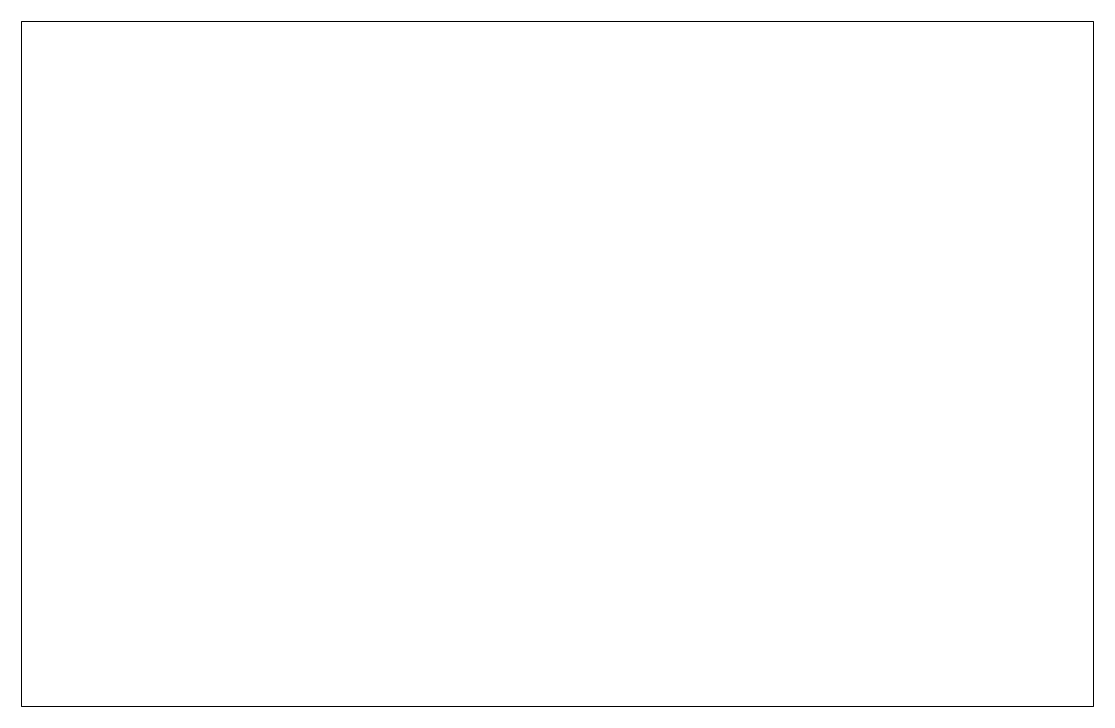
# Model space of a CAD drawing. Header units: inches. Extents: x -528 to 2928, y -282 to 1926.
import ezdxf

# ---------------------------------------------------------------- set-up
doc = ezdxf.new("R2010")
doc.units = ezdxf.units.IN
doc.header["$LTSCALE"] = 0.5
doc.header["$MEASUREMENT"] = 0
doc.layers.add('A-Anno-Titl-Nplt', color=140, linetype='Continuous', lineweight=18, plot=False)

msp = doc.modelspace()

# ---------------------------------------------------------------- linework, layer by layer
at = {"layer": 'A-Anno-Titl-Nplt'}
msp.add_lwpolyline([(-528, -282), (2928, -282), (2928, 1926), (-528, 1926)], close=True, dxfattribs=at)

doc.saveas('drawing.dxf')
